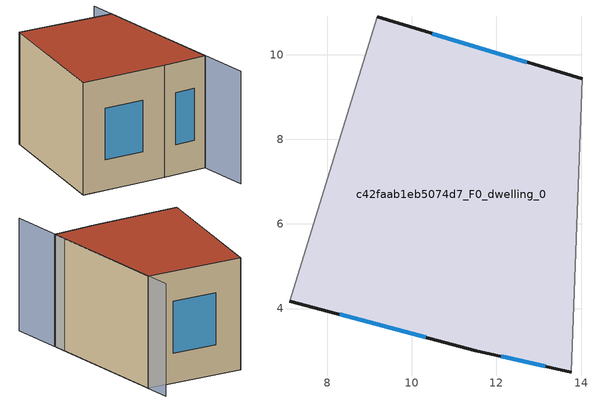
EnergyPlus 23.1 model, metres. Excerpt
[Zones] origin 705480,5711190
c42faab1eb5074d7_F0_dwelling_0
 floor ground (EU_floor_Construction): 13.77,2.5 14.02,9.43 9.18,10.9 7.11,4.17 11.51,3.01 z0
 wall outside (EU_wall_Construction): 9.18,10.9 14.02,9.43 / 13.77,2.5 11.51,3.01 7.11,4.17 z0:6
 wall adiabatic (EU_wall_Construction): 7.11,4.17 9.18,10.9 / 14.02,9.43 13.77,2.5 z0:6
 window (EU_Window_Construction): 10.48,10.5 12.72,9.83 / 13.16,2.63 12.12,2.87 / 10.32,3.32 8.29,3.86 z1.62:4.38
 roof outside (EU_roof_Construction): 14.02,9.43 13.77,2.5 11.51,3.01 7.11,4.17 9.18,10.9 z6
shading: 13.67,-0.13 14.07,10.7 z0:6
[Building]
EU S2 Campaign: North Axis=0; Terrain=City; Solar Distribution=FullExterior
[Site:Location]
London: Latitude=51.5; Longitude=-0.5; Time Zone=0; Elevation=25
[SizingPeriod:WeatherFileDays]
AnnualSizingPeriod: Begin Month=1; Begin Day of Month=1; End Month=12; End Day of Month=31; Day of Week for Start Day=Monday; Use Weather File Daylight Saving Period=No; Use Weather File Rain and Snow Indicators=No
[MATERIAL]
EU_InternalMass_Material: Roughness=MediumRough; Thickness=0.1; Conductivity=1; Density=1800; Specific Heat=900; Thermal Absorptance=0.9; Solar Absorptance=0.7; Visible Absorptance=0.7
[MATERIAL:NOMASS] Roughness=MediumRough; Thermal Absorptance=0.9; Solar Absorptance=0.7; Visible Absorptance=0.7
Name | Thermal Resistance
EU_wall_NoMass | 0.555556
EU_roof_NoMass | 0.510204
EU_floor_NoMass | 1.68919
[WINDOWMATERIAL:SIMPLEGLAZINGSYSTEM]
EU_Window_SimpleGlazing: UFactor=3.96; Solar Heat Gain Coefficient=0.85; Visible Transmittance=0.85
[CONSTRUCTION]
EU_wall_Construction: EU_wall_NoMass
EU_roof_Construction: EU_roof_NoMass
EU_floor_Construction: EU_floor_NoMass
EU_InternalMass_Construction: EU_InternalMass_Material
EU_Window_Construction: EU_Window_SimpleGlazing
[ZONE]
c42faab1eb5074d7_F0_dwelling_0: Type=1; Multiplier=1; Ceiling Height=autocalculate; Volume=247.922; Floor Area=autocalculate; Part of Total Floor Area=Yes
[INTERNALMASS]
c42faab1eb5074d7_F0_dwelling_0_EU_InternalMass: Construction=EU_InternalMass_Construction; Zone or ZoneList=c42faab1eb5074d7_F0_dwelling_0; Surface Area=41.3205
[OTHEREQUIPMENT]
EU_Step8_InternalGain_c42faab1eb5074d7_F0_dwelling_0_f000: Fuel Type=Electricity; Zone or ZoneList or Space or SpaceList=c42faab1eb5074d7_F0_dwelling_0; Schedule=EU_Step8_GainSchedule_c42faab1eb5074d7_F0_dwelling_0_f000; Design Level Calculation Method=Watts/Area; Power per Zone Floor Area=1; Fraction Latent=0; Fraction Radiant=0; Fraction Lost=0; Carbon Dioxide Generation Rate=0; EndUse Subcategory=EU_Step8_InternalGains
[ZONEVENTILATION:DESIGNFLOWRATE]
EU_ConstantAir_c42faab1eb5074d7_F0_dwelling_0: Zone or ZoneList or Space or SpaceList=c42faab1eb5074d7_F0_dwelling_0; Schedule=EU_AlwaysOn; Design Flow Rate Calculation Method=AirChanges/Hour; Air Changes per Hour=0.48; Ventilation Type=Natural; Fan Pressure Rise=0; Fan Total Efficiency=1; Constant Term Coefficient=1; Temperature Term Coefficient=0; Velocity Term Coefficient=0; Velocity Squared Term Coefficient=0; Minimum Indoor Temperature=-100; Maximum Indoor Temperature=100; Delta Temperature=-100; Minimum Outdoor Temperature=-100; Maximum Outdoor Temperature=100; Maximum Wind Speed=40
[HVACTEMPLATE:THERMOSTAT]
EU_HeatOnly_c42faab1eb5074d7_F0_dwelling_0: Constant Heating Setpoint=20; Constant Cooling Setpoint=50
[HVACTEMPLATE:ZONE:IDEALLOADSAIRSYSTEM]
c42faab1eb5074d7_F0_dwelling_0: Template Thermostat=EU_HeatOnly_c42faab1eb5074d7_F0_dwelling_0; System Availability Schedule=EU_AlwaysOn; Maximum Heating Supply Air Temperature=50; Minimum Cooling Supply Air Temperature=13; Maximum Heating Supply Air Humidity Ratio=0.0156; Minimum Cooling Supply Air Humidity Ratio=0.0077; Heating Limit=NoLimit; Cooling Limit=NoLimit; Heating Availability Schedule=EU_AlwaysOn; Cooling Availability Schedule=EU_CoolingOff; Dehumidification Control Type=ConstantSensibleHeatRatio; Cooling Sensible Heat Ratio=0.7; Dehumidification Setpoint=60; Humidification Control Type=None; Humidification Setpoint=30; Outdoor Air Method=None; Outdoor Air Flow Rate per Person=0.00944; Outdoor Air Flow Rate per Zone Floor Area=0; Outdoor Air Flow Rate per Zone=0; Demand Controlled Ventilation Type=None; Outdoor Air Economizer Type=NoEconomizer; Heat Recovery Type=None; Sensible Heat Recovery Effectiveness=0.7; Latent Heat Recovery Effectiveness=0.65
[SIZING:ZONE]
c42faab1eb5074d7_F0_dwelling_0: Zone Cooling Design Supply Air Temperature Input Method=SupplyAirTemperature; Zone Cooling Design Supply Air Temperature=13; Zone Heating Design Supply Air Temperature Input Method=SupplyAirTemperature; Zone Heating Design Supply Air Temperature=50; Zone Cooling Design Supply Air Humidity Ratio=0.008; Zone Heating Design Supply Air Humidity Ratio=0.008; Cooling Design Air Flow Method=DesignDay; Cooling Design Air Flow Rate=0; Cooling Minimum Air Flow per Zone Floor Area=0.000762; Cooling Minimum Air Flow=0; Cooling Minimum Air Flow Fraction=0.2; Heating Design Air Flow Method=DesignDay; Heating Design Air Flow Rate=0; Heating Maximum Air Flow per Zone Floor Area=0.002032; Heating Maximum Air Flow=0.141576; Heating Maximum Air Flow Fraction=0.3; Account for Dedicated Outdoor Air System=No; Dedicated Outdoor Air System Control Strategy=NeutralSupplyAir; Dedicated Outdoor Air Low Setpoint Temperature for Design=autosize; Dedicated Outdoor Air High Setpoint Temperature for Design=autosize; Zone Load Sizing Method=Sensible Load Only No Latent Load; Zone Latent Cooling Design Supply Air Humidity Ratio Input Method=HumidityRatioDifference; Zone Cooling Design Supply Air Humidity Ratio Difference=0.005; Zone Latent Heating Design Supply Air Humidity Ratio Input Method=HumidityRatioDifference; Zone Humidification Design Supply Air Humidity Ratio Difference=0.005
[SCHEDULE:CONSTANT]
Name | Hourly Value
EU_AlwaysOn | 1
EU_CoolingOff | 0
[SCHEDULE:FILE]
EU_Step8_GainSchedule_c42faab1eb5074d7_F0_dwelling_0_f000: File=../../schedules/c42faab1eb5074d7/c42faab1eb5074d7_F0_dwelling_0_f000_gain.csv; Column Number=1; Rows to Skip at Top=0; Number of Hours of Data=8760; Column Separator=Comma; Interpolate to Timestep=No; Minutes per Item=60; Adjust Schedule for Daylight Savings=Yes
